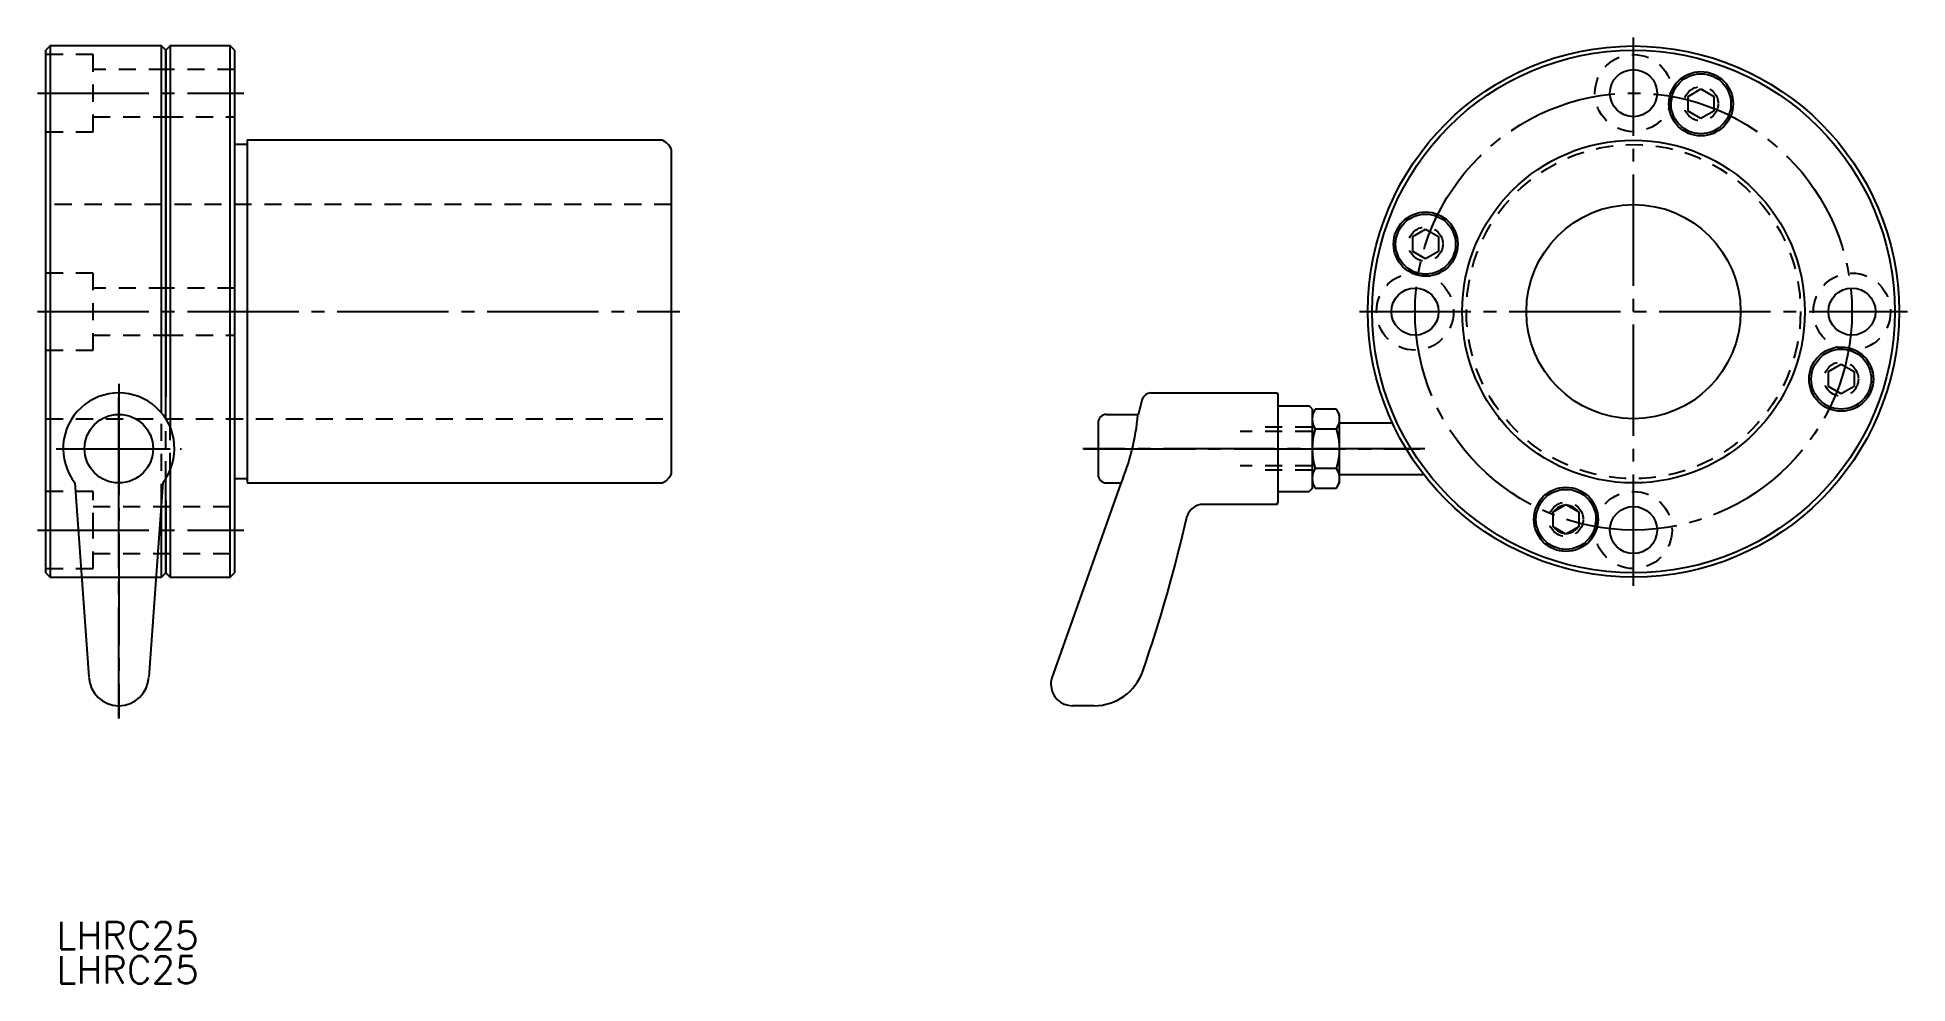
# Model space of a CAD drawing. Extents: x 101 to 319, y 122 to 233.
import ezdxf

# ---------------------------------------------------------------- set-up
doc = ezdxf.new("R2010")
doc.units = 0
doc.linetypes.add('CENTER', pattern=[17.5, 13, -1.5, 1.5, -1.5])
doc.linetypes.add('DASHED', pattern=[3.5, 2, -1.5])
doc.layers.get('0').update_dxf_attribs({"linetype": 'CONTINUOUS'})
doc.layers.add('CENTER', color=1, linetype='CENTER')
doc.styles.get("Standard").update_dxf_attribs({"font": 'txt.shx', "bigfont": '@extfont2.shx'})

msp = doc.modelspace()

# ---------------------------------------------------------------- linework, layer by layer
at = {"color": 7, "linetype": 'CONTINUOUS'}
for p, q in [((102.67, 231.77), (102.17, 231.27)), ((102.67, 231.77), (102.67, 169.77)), ((115.67, 231.77), (102.67, 231.77)), ((115.67, 190.87), (115.67, 231.77)), ((116.17, 231.27), (115.67, 231.77)), ((116.67, 231.77), (116.17, 231.27)), ((116.67, 231.77), (116.67, 190.78)), ((123.67, 231.77), (116.67, 231.77)), ((123.67, 190.18), (123.67, 231.77)), ((124.17, 231.27), (123.67, 231.77)), ((102.17, 170.27), (102.17, 231.27)), ((116.17, 231.27), (116.17, 190.83)), ((116.17, 190.83), (116.17, 231.27)), ((124.17, 231.27), (124.17, 190.14)), ((293.85, 225.89), (295.35, 226.76)), ((293.85, 224.16), (293.85, 225.89)), ((295.35, 226.76), (296.85, 225.89)), ((296.85, 225.89), (296.85, 224.16)), ((295.35, 223.29), (293.85, 224.16)), ((296.85, 224.16), (295.35, 223.29)), ((125.67, 220.77), (125.67, 190.02)), ((174.08, 220.77), (125.67, 220.77)), ((125.67, 220.27), (124.17, 220.27)), ((175.17, 181.86), (175.17, 219.68)), ((261.71, 209.52), (263.21, 210.39)), ((263.21, 210.39), (264.71, 209.52)), ((261.71, 207.79), (261.71, 209.52)), ((263.21, 206.92), (261.71, 207.79)), ((264.71, 207.79), (263.21, 206.92)), ((264.71, 209.52), (264.71, 207.79)), ((310.22, 193.76), (311.72, 194.63)), ((311.72, 194.63), (313.22, 193.76)), ((310.22, 192.03), (310.22, 193.76)), ((313.22, 193.76), (313.22, 192.03)), ((115.67, 188.93), (115.67, 190.87)), ((116.17, 188.24), (116.17, 190.83)), ((116.67, 190.78), (116.67, 187.27)), ((123.67, 179.35), (123.67, 190.18)), ((124.17, 190.14), (124.17, 179.4)), ((125.67, 190.02), (125.67, 180.77)), ((230.13, 190.54), (229.64, 188.72)), ((231.1, 191.27), (245.88, 191.27)), ((245.88, 191.27), (245.97, 191.07)), ((245.97, 191.07), (245.97, 178.47)), ((311.72, 191.16), (310.22, 192.03)), ((313.22, 192.03), (311.72, 191.16)), ((224.97, 187.77), (224.97, 181.77)), ((225.97, 188.77), (229.65, 188.77)), ((245.97, 189.77), (249.6, 189.77)), ((249.97, 189.41), (249.6, 189.77)), ((249.97, 189.41), (249.97, 180.14)), ((250.32, 189.39), (249.97, 188.77)), ((249.97, 188.77), (249.97, 180.77)), ((252.81, 189.39), (250.32, 189.39)), ((253.17, 188.77), (252.81, 189.39)), ((253.17, 180.77), (253.17, 188.77)), ((253.17, 187.77), (259.32, 187.77)), ((271.79, 188.27), (271.66, 188.27)), ((271.85, 188.27), (271.79, 188.27)), ((250.32, 187.08), (252.81, 187.08)), ((116.17, 178.72), (116.17, 181.31)), ((116.67, 182.27), (116.67, 178.76)), ((124.17, 181.27), (125.67, 181.27)), ((252.81, 182.46), (250.32, 182.46)), ((253.17, 181.77), (262.97, 181.77)), ((105.54, 180.77), (107.17, 158.12)), ((115.79, 180.77), (114.16, 158.12)), ((115.67, 178.67), (115.67, 179.05)), ((123.67, 169.77), (123.67, 179.35)), ((124.17, 179.4), (124.17, 170.27)), ((125.67, 180.77), (139.34, 180.77)), ((139.34, 180.77), (174.08, 180.77)), ((227.61, 180.62), (219.58, 158.02)), ((225.97, 180.77), (227.68, 180.77)), ((245.97, 179.77), (249.6, 179.77)), ((249.97, 180.14), (249.6, 179.77)), ((249.97, 180.77), (250.32, 180.15)), ((250.32, 180.15), (252.81, 180.15)), ((252.81, 180.15), (253.17, 180.77)), ((115.67, 169.77), (115.67, 178.67)), ((116.17, 178.72), (116.17, 170.27)), ((116.17, 170.27), (116.17, 178.72)), ((116.67, 178.76), (116.67, 169.77)), ((245.88, 178.27), (237.26, 178.27)), ((245.88, 178.27), (245.97, 178.47)), ((278.09, 177.39), (279.59, 178.25)), ((278.09, 175.66), (278.09, 177.39)), ((279.59, 178.25), (281.09, 177.39)), ((281.09, 177.39), (281.09, 175.66)), ((279.59, 174.79), (278.09, 175.66)), ((281.09, 175.66), (279.59, 174.79)), ((102.17, 170.27), (102.67, 169.77)), ((115.67, 169.77), (116.17, 170.27)), ((116.17, 170.27), (116.67, 169.77)), ((123.67, 169.77), (124.17, 170.27)), ((102.67, 169.77), (115.67, 169.77)), ((116.67, 169.77), (123.67, 169.77)), ((219.47, 157.35), (219.47, 157.27)), ((224.53, 154.77), (221.97, 154.77))]:
    msp.add_line(p, q, dxfattribs=at)
at = {"color": 3, "linetype": 'DASHED'}
for p, q in [((107.67, 230.77), (102.17, 230.77)), ((107.67, 221.77), (107.67, 230.77)), ((116.17, 229.02), (107.67, 229.02)), ((124.17, 229.02), (116.17, 229.02)), ((107.67, 223.52), (116.17, 223.52)), ((116.17, 223.52), (124.17, 223.52)), ((102.17, 221.77), (107.67, 221.77)), ((175.17, 213.27), (102.17, 213.27)), ((107.67, 205.27), (102.17, 205.27)), ((107.67, 196.27), (107.67, 205.27)), ((116.17, 203.52), (107.67, 203.52)), ((124.17, 203.52), (116.17, 203.52)), ((107.67, 198.02), (116.17, 198.02)), ((116.17, 198.02), (124.17, 198.02)), ((102.17, 196.27), (107.67, 196.27)), ((102.17, 188.27), (175.17, 188.27)), ((115.67, 178.67), (115.67, 188.93)), ((116.17, 181.31), (116.17, 188.24)), ((116.67, 182.27), (116.67, 187.27)), ((249.97, 186.77), (241.57, 186.77)), ((249.97, 187.27), (242.97, 187.27)), ((249.97, 182.77), (241.57, 182.77)), ((249.97, 182.27), (242.97, 182.27)), ((107.67, 179.77), (102.17, 179.77)), ((107.67, 175.27), (107.67, 179.77)), ((107.67, 178.02), (124.17, 178.02)), ((107.67, 170.77), (107.67, 175.27)), ((107.67, 172.52), (124.17, 172.52)), ((102.17, 170.77), (107.67, 170.77))]:
    msp.add_line(p, q, dxfattribs=at)
at = {"color": 7, "linetype": 'CONTINUOUS'}
for centre, radius in [((287.47, 200.77), 31), ((287.47, 200.77), 30.5), ((287.47, 226.27), 2.75), ((295.35, 225.03), 3.75), ((295.35, 225.03), 3.5), ((287.47, 200.77), 20), ((263.21, 208.65), 3.75), ((263.21, 208.65), 3.5), ((287.47, 200.77), 12.5), ((261.97, 200.77), 2.75), ((312.97, 200.77), 2.75), ((311.72, 192.89), 3.75), ((311.72, 192.89), 3.5), ((110.67, 184.77), 4), ((279.59, 176.52), 3.75), ((279.59, 176.52), 3.5), ((287.47, 175.27), 2.75)]:
    msp.add_circle(centre, radius, dxfattribs=at)
at = {"color": 3, "linetype": 'DASHED'}
for centre, radius in [((287.47, 226.27), 4.5), ((295.35, 225.03), 2), ((287.47, 200.77), 19.5), ((263.21, 208.65), 2), ((261.97, 200.77), 4.5), ((312.97, 200.77), 4.5), ((311.72, 192.89), 2), ((287.47, 175.27), 4.5), ((279.59, 176.52), 2)]:
    msp.add_circle(centre, radius, dxfattribs=at)
at = {"color": 7, "linetype": 'CONTINUOUS'}
for centre, radius, start, end in [((173.32, 218.92), 2, 22.3316, 67.6684), ((110.67, 184.77), 6.5, 322.0201, 217.9799), ((231.1, 190.27), 1, 90, 164.2753), ((225.97, 187.77), 1, 90, 180), ((202.22, 191.26), 27.53, 337.2678, 354.7093), ((252.01, 188.24), 2.04, 145.6158, 214.3842), ((251.12, 188.24), 2.04, 325.6158, 34.3842), ((257.61, 184.77), 7.64, 162.412, 197.588), ((245.52, 184.77), 7.64, 342.412, 17.588), ((173.32, 182.62), 2, 292.3316, 337.6684), ((225.97, 181.77), 1, 180, 270), ((252.01, 181.31), 2.04, 145.6158, 214.3842), ((251.12, 181.31), 2.04, 325.6158, 34.3842), ((67.34, 215.03), 172.29, 340.9545, 347.2259), ((237.26, 176.27), 2, 90, 160.621), ((279.59, 176.52), 1.65, 95.38, 144.62), ((279.59, 176.52), 1.65, 35.38, 84.62), ((279.59, 176.52), 1.65, 215.38, 264.62), ((279.59, 176.52), 1.65, 275.38, 324.62), ((110.67, 158.27), 3.5, 182.543, 357.4475), ((221.47, 157.35), 2, 160.4256, 180), ((221.97, 157.27), 2.5, 180, 270), ((224.53, 160.77), 6, 270, 340.8981)]:
    msp.add_arc(centre, radius, start, end, dxfattribs=at)
at = {"layer": 'CENTER', "color": 1, "linetype": 'CENTER'}
for p, q in [((287.47, 168.77), (287.47, 232.77)), ((101.17, 226.27), (125.27, 226.27)), ((101.17, 200.77), (176.17, 200.77)), ((255.47, 200.77), (319.47, 200.77)), ((110.67, 192.33), (110.67, 153.29)), ((110.67, 178.77), (110.67, 190.77)), ((110.67, 153.29), (110.67, 190.77)), ((103.34, 184.77), (117.97, 184.77)), ((104.67, 184.77), (116.67, 184.77)), ((104.67, 184.77), (116.67, 184.77)), ((263.1, 184.77), (223.19, 184.77)), ((101.17, 175.27), (125.27, 175.27))]:
    msp.add_line(p, q, dxfattribs=at)
at = {"layer": 'CENTER', "color": 12, "linetype": 'CENTER'}
msp.add_line((223.34, 184.77), (262.54, 184.77), dxfattribs=at)
at = {"layer": 'CENTER', "color": 1, "linetype": 'CENTER'}
msp.add_circle((287.47, 200.77), 25.5, dxfattribs=at)

# ---------------------------------------------------------------- texts
at = {"color": 7, "linetype": 'CONTINUOUS'}
for p in [(103.38, 126.36), (103.38, 122.33)]:
    msp.add_text('LHRC25', height=3.2, dxfattribs=at).set_placement(p)

doc.saveas('drawing.dxf')
